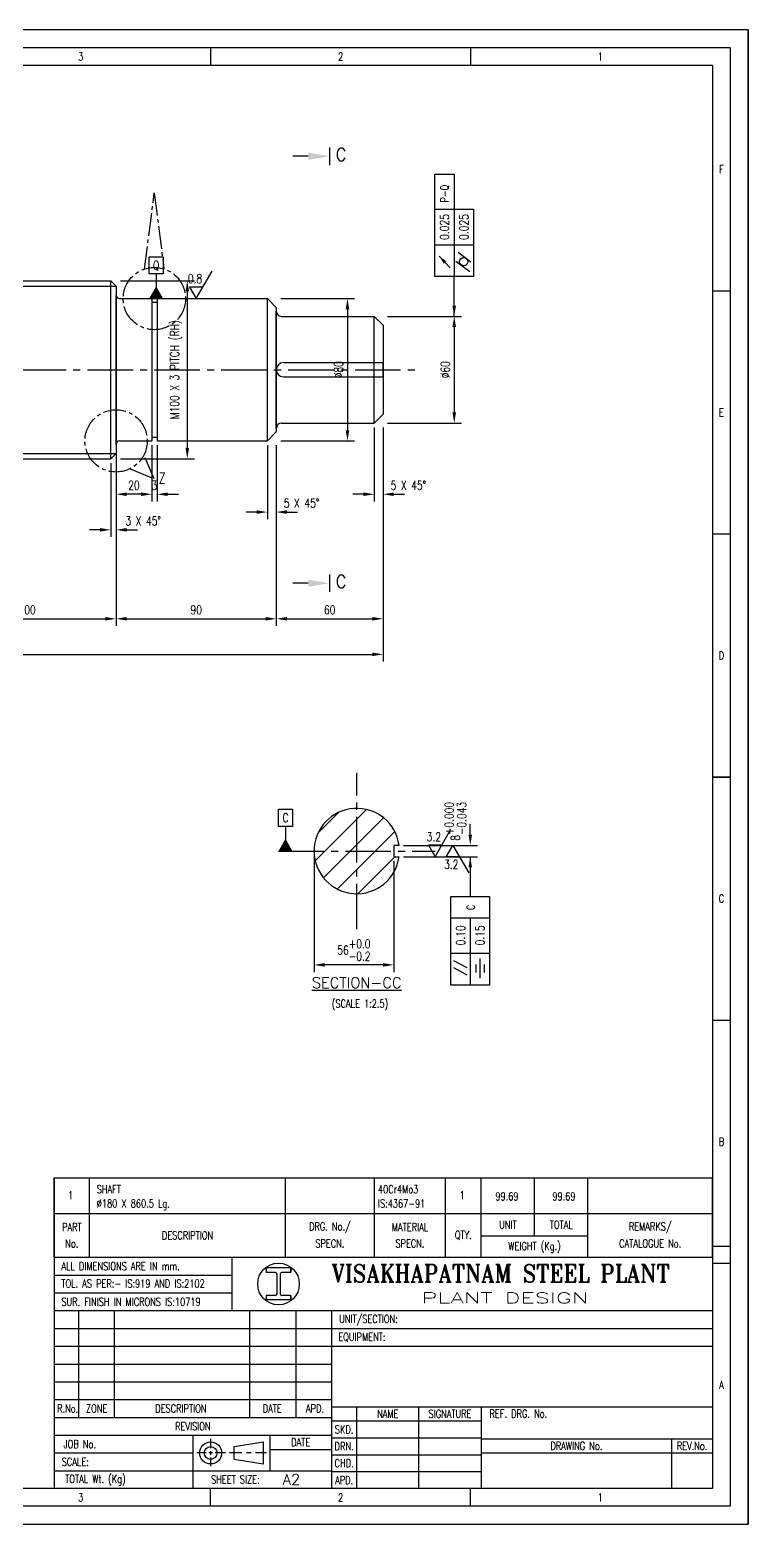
# Model space of a CAD drawing. Extents: x -2528 to 6089, y -2362 to 1067.
# Drawn here: x 5887.5 to 6089.3, y 490.2 to 910.2 of the extents above; entities that cross this region are included whole.
import ezdxf
from ezdxf.enums import TextEntityAlignment as Align

# ---------------------------------------------------------------- set-up
doc = ezdxf.new("R2010")
doc.units = 0
doc.header["$LTSCALE"] = 16
doc.header["$MEASUREMENT"] = 0
doc.linetypes.add('C2', pattern=[1.175, 0.8, -0.125, 0.125, -0.125])
doc.linetypes.add('C8', pattern=[0.39, 0.3, -0.03, 0.03, -0.03])
doc.layers.get('0').update_dxf_attribs({"linetype": 'CONTINUOUS'})
doc.layers.get('DEFPOINTS').update_dxf_attribs({"linetype": 'CONTINUOUS'})
doc.layers.add('DIM', color=2, linetype='CONTINUOUS')
doc.layers.add('TEXT', color=4, linetype='CONTINUOUS')
doc.styles.add('ROMANS', font='ROMANS.shx', dxfattribs={"width": 0.75, "height": 2.5})
doc.styles.add('ROMANT', font='ROMANT.shx', dxfattribs={"width": 0.75, "height": 2.75})
doc.dimstyles.get("Standard").update_dxf_attribs({"dimtxt": 0.18, "dimasz": 3, "dimexe": 2, "dimexo": 1.25, "dimgap": 1.25, "dimtad": 1, "dimzin": 0, "dimdsep": 46, "dimtxsty": 'ROMANS', "dimcen": 0, "dimclrd": 2, "dimclre": 2, "dimclrt": 2, "dimadec": 0, "dimazin": 0, "dimtfac": 1, "dimtix": 1, "dimtofl": 0, "dimtmove": 0, "dimatfit": 1, "dimfxl": 0, "dimtvp": 1, "dimtolj": 1, "dimtzin": 0, "dimarcsym": 0})

# ---------------------------------------------------------------- blocks, each defined once
blk = doc.blocks.new('*D109')
at = {"color": 2, "lineweight": -2, "transparency": 16777216}
for p, q in [((5910.21, 788.44), (5910.21, 767.69)), ((5911.71, 788.44), (5911.71, 767.69)), ((5907.21, 769.69), (5904.21, 769.69)), ((5914.71, 769.69), (5917.71, 769.69))]:
    blk.add_line(p, q, dxfattribs=at)
at = {"color": 2, "transparency": 16777216}
for points in [[(5907.21, 770.19), (5907.21, 769.19), (5910.21, 769.69)], [(5914.71, 770.19), (5914.71, 769.19), (5911.71, 769.69)]]:
    blk.add_solid(points, dxfattribs=at)
at = {"layer": 'DEFPOINTS', "color": 0, "transparency": 16777216}
for p in [(5910.21, 789.69), (5911.71, 789.69), (5911.71, 769.69)]:
    blk.add_point(p, dxfattribs=at)
at = {"color": 3, "transparency": 16777216, "insert": (5910.96, 772.19), "char_height": 2.5, "attachment_point": 5, "style": 'ROMANS'}
blk.add_mtext('\\A1;             3 X 45%%d', dxfattribs=at)
blk = doc.blocks.new('*D111')
at = {"color": 2, "lineweight": -2, "transparency": 16777216}
for p, q in [((5911.71, 788.44), (5911.71, 742.69)), ((5861.71, 773.44), (5861.71, 742.69)), ((5864.71, 744.69), (5908.71, 744.69))]:
    blk.add_line(p, q, dxfattribs=at)
at = {"color": 2, "transparency": 16777216}
for points in [[(5864.71, 745.19), (5864.71, 744.19), (5861.71, 744.69)], [(5908.71, 745.19), (5908.71, 744.19), (5911.71, 744.69)]]:
    blk.add_solid(points, dxfattribs=at)
at = {"layer": 'DEFPOINTS', "color": 0, "transparency": 16777216}
for p in [(5911.71, 789.69), (5861.71, 774.69), (5911.71, 744.69)]:
    blk.add_point(p, dxfattribs=at)
at = {"color": 3, "transparency": 16777216, "insert": (5886.71, 747.19), "char_height": 2.5, "attachment_point": 5, "style": 'ROMANS'}
blk.add_mtext('\\A1;100', dxfattribs=at)
blk = doc.blocks.new('*D112')
at = {"color": 2, "lineweight": -2, "transparency": 16777216}
for p, q in [((5912.96, 839.69), (5933.71, 839.69)), ((5931.71, 836.69), (5931.71, 792.69)), ((5912.96, 789.69), (5933.71, 789.69))]:
    blk.add_line(p, q, dxfattribs=at)
at = {"color": 2, "transparency": 16777216}
for points in [[(5931.21, 836.69), (5932.21, 836.69), (5931.71, 839.69)], [(5931.21, 792.69), (5932.21, 792.69), (5931.71, 789.69)]]:
    blk.add_solid(points, dxfattribs=at)
at = {"layer": 'DEFPOINTS', "color": 0, "transparency": 16777216}
for p in [(5911.71, 839.69), (5911.71, 789.69), (5931.71, 789.69)]:
    blk.add_point(p, dxfattribs=at)
at = {"color": 3, "transparency": 16777216, "insert": (5928.55, 814.69), "char_height": 2.5, "attachment_point": 5, "rotation": 89.9998, "style": 'ROMANS'}
blk.add_mtext('\\A1;M100 X 3 PITCH (RH)', dxfattribs=at)
blk = doc.blocks.new('DETAILZ')
at = {"color": 2, "linetype": 'C2'}
for p, q in [((21.31, -21.38), (15.57, -7.99)), ((7.84, -15.65), (21.31, -21.38))]:
    blk.add_line(p, q, dxfattribs=at)
blk.add_circle((0, 0), 17.5, dxfattribs=at)
blk = doc.blocks.new('8delA')
at = {"color": 2}
for p, q in [((0, 0), (4.45, 7.71)), ((-1.87, 3.25), (0, 0)), ((1.87, 3.25), (-1.87, 3.25))]:
    blk.add_line(p, q, dxfattribs=at)
at = {"color": 3, "style": 'ROMANS', "width": 0.75}
blk.add_text('0.8', height=2.5, dxfattribs=at).set_placement((-2.34, 4.35))
blk = doc.blocks.new('DATUMQ')
h = blk.add_hatch(color=2)
h.dxf.hatch_style = 1
h.paths.add_polyline_path([(-1.8, 0), (1.8, 0), (0, 3.12)])
at = {"color": 2}
for p, q in [((-1.98, 11.78), (1.98, 11.78)), ((-1.98, 6.93), (-1.98, 11.78)), ((1.98, 11.78), (1.98, 6.93)), ((1.98, 6.93), (-1.98, 6.93)), ((0, 6.93), (0, 3.12)), ((0, 3.12), (-1.8, 0)), ((-1.8, 0), (1.8, 0)), ((1.8, 0), (0, 3.12))]:
    blk.add_line(p, q, dxfattribs=at)
at = {"color": 3, "style": 'ROMANS', "width": 0.75}
blk.add_text('Q', height=2.5, dxfattribs=at).set_placement((0, 9.35), align=Align.MIDDLE_CENTER)
blk = doc.blocks.new('*D113')
at = {"color": 2, "lineweight": -2, "transparency": 16777216}
for p, q in [((5954.21, 793.44), (5954.21, 772.69)), ((5956.71, 793.44), (5956.71, 772.69)), ((5951.21, 774.69), (5948.21, 774.69)), ((5959.71, 774.69), (5962.71, 774.69))]:
    blk.add_line(p, q, dxfattribs=at)
at = {"color": 2, "transparency": 16777216}
for points in [[(5951.21, 775.19), (5951.21, 774.19), (5954.21, 774.69)], [(5959.71, 775.19), (5959.71, 774.19), (5956.71, 774.69)]]:
    blk.add_solid(points, dxfattribs=at)
at = {"layer": 'DEFPOINTS', "color": 0, "transparency": 16777216}
for p in [(5954.21, 794.69), (5956.71, 794.69), (5956.71, 774.69)]:
    blk.add_point(p, dxfattribs=at)
at = {"color": 3, "transparency": 16777216, "insert": (5955.46, 777.19), "char_height": 2.5, "attachment_point": 5, "style": 'ROMANS'}
blk.add_mtext('\\A1;             5 X 45%%d', dxfattribs=at)
blk = doc.blocks.new('Groovedetailcircle')
at = {"color": 2, "linetype": 'C2'}
for p, q in [((-5.52, 16.61), (-0.05, 59.37)), ((-0.05, 59.37), (5.37, 16.66))]:
    blk.add_line(p, q, dxfattribs=at)
blk.add_circle((0, 0), 17.5, dxfattribs=at)
blk = doc.blocks.new('*D114')
at = {"color": 2, "lineweight": -2, "transparency": 16777216}
for p, q in [((5921.71, 793.44), (5921.71, 777.69)), ((5923.21, 793.44), (5923.21, 777.69)), ((5918.71, 779.69), (5915.71, 779.69)), ((5926.21, 779.69), (5929.21, 779.69))]:
    blk.add_line(p, q, dxfattribs=at)
at = {"color": 2, "transparency": 16777216}
for points in [[(5918.71, 780.19), (5918.71, 779.19), (5921.71, 779.69)], [(5926.21, 780.19), (5926.21, 779.19), (5923.21, 779.69)]]:
    blk.add_solid(points, dxfattribs=at)
at = {"layer": 'DEFPOINTS', "color": 0, "transparency": 16777216}
for p in [(5921.71, 794.69), (5923.21, 794.69), (5923.21, 779.69)]:
    blk.add_point(p, dxfattribs=at)
at = {"color": 3, "transparency": 16777216, "insert": (5922.46, 782.19), "char_height": 2.5, "attachment_point": 5, "style": 'ROMANS'}
blk.add_mtext('\\A1;3', dxfattribs=at)
blk = doc.blocks.new('*D115')
at = {"color": 2, "lineweight": -2, "transparency": 16777216}
for p, q in [((5911.71, 793.44), (5911.71, 777.69)), ((5921.71, 793.44), (5921.71, 777.69)), ((5918.71, 779.69), (5914.71, 779.69))]:
    blk.add_line(p, q, dxfattribs=at)
at = {"color": 2, "transparency": 16777216}
for points in [[(5914.71, 780.19), (5914.71, 779.19), (5911.71, 779.69)], [(5918.71, 780.19), (5918.71, 779.19), (5921.71, 779.69)]]:
    blk.add_solid(points, dxfattribs=at)
at = {"layer": 'DEFPOINTS', "color": 0, "transparency": 16777216}
for p in [(5911.71, 794.69), (5921.71, 794.69), (5911.71, 779.69)]:
    blk.add_point(p, dxfattribs=at)
at = {"color": 3, "transparency": 16777216, "insert": (5916.71, 782.19), "char_height": 2.5, "attachment_point": 5, "style": 'ROMANS'}
blk.add_mtext('\\A1;20', dxfattribs=at)
blk = doc.blocks.new('*D116')
at = {"color": 2, "lineweight": -2, "transparency": 16777216}
for p, q in [((5956.71, 793.44), (5956.71, 742.69)), ((5911.71, 788.44), (5911.71, 742.69)), ((5914.71, 744.69), (5953.71, 744.69))]:
    blk.add_line(p, q, dxfattribs=at)
at = {"color": 2, "transparency": 16777216}
for points in [[(5914.71, 745.19), (5914.71, 744.19), (5911.71, 744.69)], [(5953.71, 745.19), (5953.71, 744.19), (5956.71, 744.69)]]:
    blk.add_solid(points, dxfattribs=at)
at = {"layer": 'DEFPOINTS', "color": 0, "transparency": 16777216}
for p in [(5956.71, 794.69), (5911.71, 789.69), (5956.71, 744.69)]:
    blk.add_point(p, dxfattribs=at)
at = {"color": 3, "transparency": 16777216, "insert": (5934.21, 747.19), "char_height": 2.5, "attachment_point": 5, "style": 'ROMANS'}
blk.add_mtext('\\A1;90', dxfattribs=at)
blk = doc.blocks.new('*D117')
at = {"color": 2, "lineweight": -2, "transparency": 16777216}
for p, q in [((5957.96, 834.69), (5978.71, 834.69)), ((5976.71, 831.69), (5976.71, 797.69)), ((5957.96, 794.69), (5978.71, 794.69))]:
    blk.add_line(p, q, dxfattribs=at)
at = {"color": 2, "transparency": 16777216}
for points in [[(5976.21, 831.69), (5977.21, 831.69), (5976.71, 834.69)], [(5976.21, 797.69), (5977.21, 797.69), (5976.71, 794.69)]]:
    blk.add_solid(points, dxfattribs=at)
at = {"layer": 'DEFPOINTS', "color": 0, "transparency": 16777216}
for p in [(5956.71, 834.69), (5956.71, 794.69), (5976.71, 794.69)]:
    blk.add_point(p, dxfattribs=at)
at = {"color": 3, "transparency": 16777216, "insert": (5974.21, 814.69), "char_height": 2.5, "attachment_point": 5, "rotation": 89.9998, "style": 'ROMANS'}
blk.add_mtext('\\A1;%%c80', dxfattribs=at)
blk = doc.blocks.new('*D118')
at = {"color": 2, "lineweight": -2, "transparency": 16777216}
for p, q in [((5984.21, 798.44), (5984.21, 777.69)), ((5986.71, 798.44), (5986.71, 777.69)), ((5981.21, 779.69), (5978.21, 779.69)), ((5989.71, 779.69), (5992.71, 779.69))]:
    blk.add_line(p, q, dxfattribs=at)
at = {"color": 2, "transparency": 16777216}
for points in [[(5981.21, 780.19), (5981.21, 779.19), (5984.21, 779.69)], [(5989.71, 780.19), (5989.71, 779.19), (5986.71, 779.69)]]:
    blk.add_solid(points, dxfattribs=at)
at = {"layer": 'DEFPOINTS', "color": 0, "transparency": 16777216}
for p in [(5984.21, 799.69), (5986.71, 799.69), (5986.71, 779.69)]:
    blk.add_point(p, dxfattribs=at)
at = {"color": 3, "transparency": 16777216, "insert": (5985.46, 782.19), "char_height": 2.5, "attachment_point": 5, "style": 'ROMANS'}
blk.add_mtext('\\A1;             5 X 45%%d', dxfattribs=at)
blk = doc.blocks.new('SAR_R_C')
at = {"layer": 'DIM', "color": 7}
blk.add_line((-6, 0), (-10.34, 0), dxfattribs=at)
blk.add_solid([(-6, -1), (-6, 1), (0, 0)], dxfattribs=at)
at = {"layer": 'TEXT', "color": 7}
blk.add_line((0, 2.47), (0, -2.47), dxfattribs=at)
at = {"layer": 'TEXT', "color": 7, "style": 'ROMANT'}
blk.add_text('C', height=3.5, dxfattribs=at).set_placement((3.22, -1.26), align=Align.CENTER)
blk = doc.blocks.new('keydia_geotol')
at = {"color": 2}
for p, q in [((0, 39.94), (0, 11.16)), ((-5.43, 30.1), (5.43, 30.1)), ((-5.43, 20.13), (0, 20.13)), ((0, 20.13), (5.43, 20.13)), ((0, 0), (0, 11.16))]:
    blk.add_line(p, q, dxfattribs=at)
at = {"color": 3}
for p, q in [((-4.23, 16.89), (-1.13, 13.65)), ((1.07, 18.07), (4.66, 15.33)), ((0.47, 15.55), (4.37, 12.58))]:
    blk.add_line(p, q, dxfattribs=at)
at = {"color": 2}
blk.add_lwpolyline([(5.43, 30.1), (5.43, 11.16), (-5.43, 11.16), (-5.43, 39.94), (0, 39.94)], dxfattribs=at)
at = {"color": 3}
blk.add_circle((2.67, 15.37), 1.18, dxfattribs=at)
blk.add_solid([(-2.23, 15.52), (-2.95, 14.83), (-4.23, 16.89)], dxfattribs=at)
at = {"color": 2}
blk.add_solid([(-0.5, 3), (0.5, 3), (0, 0)], dxfattribs=at)
at = {"color": 3, "style": 'ROMANS', "width": 0.75}
for p in [(-2.72, 25.12), (2.72, 25.12)]:
    blk.add_text('0.025', height=2.5, rotation=90, dxfattribs=at).set_placement(p, align=Align.MIDDLE_CENTER)
blk = doc.blocks.new('*D119')
at = {"color": 2, "lineweight": -2, "transparency": 16777216}
for p, q in [((6011.21, 684), (6011.21, 687)), ((5992.46, 681), (6013.21, 681)), ((5992.46, 677.8), (6013.21, 677.8)), ((6011.21, 674.8), (6011.21, 671.8))]:
    blk.add_line(p, q, dxfattribs=at)
at = {"color": 2, "transparency": 16777216}
for points in [[(6010.71, 684), (6011.71, 684), (6011.21, 681)], [(6010.71, 674.8), (6011.71, 674.8), (6011.21, 677.8)]]:
    blk.add_solid(points, dxfattribs=at)
at = {"layer": 'DEFPOINTS', "color": 0, "transparency": 16777216}
for p in [(5991.21, 681), (5991.21, 677.8), (6011.21, 677.8)]:
    blk.add_point(p, dxfattribs=at)
at = {"color": 3, "transparency": 16777216, "insert": (6007.04, 679.4), "char_height": 2.5, "attachment_point": 5, "rotation": 89.9998, "style": 'ROMANS'}
blk.add_mtext('\\A1;             8\\S+0.000^ -0.043;', dxfattribs=at)
blk = doc.blocks.new('*D120')
at = {"color": 2, "lineweight": -2, "transparency": 16777216}
for p, q in [((5967.32, 678.15), (5967.32, 645.4)), ((5989.72, 676.55), (5989.72, 645.4)), ((5986.72, 647.4), (5970.32, 647.4))]:
    blk.add_line(p, q, dxfattribs=at)
at = {"color": 2, "transparency": 16777216}
for points in [[(5970.32, 647.9), (5970.32, 646.9), (5967.32, 647.4)], [(5986.72, 647.9), (5986.72, 646.9), (5989.72, 647.4)]]:
    blk.add_solid(points, dxfattribs=at)
at = {"layer": 'DEFPOINTS', "color": 0, "transparency": 16777216}
for p in [(5967.32, 679.4), (5989.72, 677.8), (5967.32, 647.4)]:
    blk.add_point(p, dxfattribs=at)
at = {"color": 3, "transparency": 16777216, "insert": (5978.52, 651.57), "char_height": 2.5, "attachment_point": 5, "style": 'ROMANS'}
blk.add_mtext('\\A1;56\\S+0.0^ -0.2;', dxfattribs=at)
blk = doc.blocks.new('32delB')
at = {"color": 2}
for p, q in [((-1.87, -3.25), (0, 0)), ((0, 0), (4.45, -7.71)), ((1.87, -3.25), (-1.87, -3.25))]:
    blk.add_line(p, q, dxfattribs=at)
at = {"color": 3, "style": 'ROMANS', "width": 0.75}
blk.add_text('3.2', height=2.5, dxfattribs=at).set_placement((-2.45, -6.59))
blk = doc.blocks.new('32delA')
at = {"color": 2}
for p, q in [((0, 0), (4.45, 7.71)), ((-1.87, 3.25), (0, 0)), ((1.87, 3.25), (-1.87, 3.25))]:
    blk.add_line(p, q, dxfattribs=at)
at = {"color": 3, "style": 'ROMANS', "width": 0.75}
blk.add_text('3.2', height=2.5, dxfattribs=at).set_placement((-2.34, 4.35))
blk = doc.blocks.new('SEC_C')
at = {"layer": 'DIM', "color": 7, "style": 'ROMANT'}
blk.add_text('%%USECTION-CC', height=3, dxfattribs=at).set_placement((0, 0), align=Align.MIDDLE)
blk = doc.blocks.new('DATUMC')
h = blk.add_hatch(color=2)
h.dxf.hatch_style = 1
h.paths.add_polyline_path([(-1.8, 0), (1.8, 0), (0, 3.12)])
at = {"color": 2}
for p, q in [((-1.98, 11.78), (1.98, 11.78)), ((-1.98, 6.93), (-1.98, 11.78)), ((1.98, 11.78), (1.98, 6.93)), ((1.98, 6.93), (-1.98, 6.93)), ((0, 6.93), (0, 3.12)), ((0, 3.12), (-1.8, 0)), ((-1.8, 0), (1.8, 0)), ((1.8, 0), (0, 3.12))]:
    blk.add_line(p, q, dxfattribs=at)
at = {"color": 3, "style": 'ROMANS', "width": 0.75}
blk.add_text('C', height=2.5, dxfattribs=at).set_placement((0, 9.35), align=Align.MIDDLE_CENTER)
blk = doc.blocks.new('keyway_geotol')
at = {"color": 2}
for p, q in [((0, 0), (0, -11.16)), ((-5.43, -17.13), (5.43, -17.13)), ((0, -17.13), (0, -36.06)), ((-5.43, -27.09), (0, -27.09)), ((0, -27.09), (5.43, -27.09))]:
    blk.add_line(p, q, dxfattribs=at)
at = {"color": 3}
for p, q in [((-4.67, -29.14), (-0.94, -31.12)), ((2.72, -28.59), (2.72, -34.11)), ((-4.67, -31.17), (-0.94, -33.15)), ((1.52, -30.27), (1.52, -32.57)), ((3.91, -30.27), (3.91, -32.57))]:
    blk.add_line(p, q, dxfattribs=at)
at = {"color": 2}
blk.add_lwpolyline([(-5.43, -11.16), (5.43, -11.16), (5.43, -36.06), (-5.43, -36.06)], close=True, dxfattribs=at)
blk.add_solid([(-0.5, -3), (0.5, -3), (0, 0)], dxfattribs=at)
at = {"color": 3, "style": 'ROMANS', "width": 0.75}
for s, p in [('0.10', (-2.72, -22.11)), ('0.15', (2.72, -22.11))]:
    blk.add_text(s, height=2.5, rotation=90, dxfattribs=at).set_placement(p, align=Align.MIDDLE_CENTER)
blk = doc.blocks.new('*D121')
at = {"color": 2, "lineweight": -2, "transparency": 16777216}
for p, q in [((5986.71, 798.44), (5986.71, 742.69)), ((5956.71, 793.44), (5956.71, 742.69)), ((5959.71, 744.69), (5983.71, 744.69))]:
    blk.add_line(p, q, dxfattribs=at)
at = {"color": 2, "transparency": 16777216}
for points in [[(5959.71, 745.19), (5959.71, 744.19), (5956.71, 744.69)], [(5983.71, 745.19), (5983.71, 744.19), (5986.71, 744.69)]]:
    blk.add_solid(points, dxfattribs=at)
at = {"layer": 'DEFPOINTS', "color": 0, "transparency": 16777216}
for p in [(5986.71, 799.69), (5956.71, 794.69), (5986.71, 744.69)]:
    blk.add_point(p, dxfattribs=at)
at = {"color": 3, "transparency": 16777216, "insert": (5971.71, 747.19), "char_height": 2.5, "attachment_point": 5, "style": 'ROMANS'}
blk.add_mtext('\\A1;60', dxfattribs=at)
blk = doc.blocks.new('*D122')
at = {"color": 2, "lineweight": -2, "transparency": 16777216}
for p, q in [((5987.96, 829.69), (6008.71, 829.69)), ((6006.71, 826.69), (6006.71, 802.69)), ((5987.96, 799.69), (6008.71, 799.69))]:
    blk.add_line(p, q, dxfattribs=at)
at = {"color": 2, "transparency": 16777216}
for points in [[(6006.21, 826.69), (6007.21, 826.69), (6006.71, 829.69)], [(6006.21, 802.69), (6007.21, 802.69), (6006.71, 799.69)]]:
    blk.add_solid(points, dxfattribs=at)
at = {"layer": 'DEFPOINTS', "color": 0, "transparency": 16777216}
for p in [(5986.71, 829.69), (5986.71, 799.69), (6006.71, 799.69)]:
    blk.add_point(p, dxfattribs=at)
at = {"color": 3, "transparency": 16777216, "insert": (6004.21, 814.69), "char_height": 2.5, "attachment_point": 5, "rotation": 89.9998, "style": 'ROMANS'}
blk.add_mtext('\\A1;%%c60', dxfattribs=at)
blk = doc.blocks.new('*D123')
at = {"color": 2, "lineweight": -2, "transparency": 16777216}
for p, q in [((5986.71, 798.44), (5986.71, 732.69)), ((5556.46, 785.94), (5556.46, 732.69)), ((5559.46, 734.69), (5983.71, 734.69))]:
    blk.add_line(p, q, dxfattribs=at)
at = {"color": 2, "transparency": 16777216}
for points in [[(5559.46, 735.19), (5559.46, 734.19), (5556.46, 734.69)], [(5983.71, 735.19), (5983.71, 734.19), (5986.71, 734.69)]]:
    blk.add_solid(points, dxfattribs=at)
at = {"layer": 'DEFPOINTS', "color": 0, "transparency": 16777216}
for p in [(5986.71, 799.69), (5556.46, 787.19), (5986.71, 734.69)]:
    blk.add_point(p, dxfattribs=at)
at = {"color": 3, "transparency": 16777216, "insert": (5771.58, 737.19), "char_height": 2.5, "attachment_point": 5, "style": 'ROMANS'}
blk.add_mtext('\\A1;860.5', dxfattribs=at)
blk = doc.blocks.new('bombox')
at = {"color": 2}
blk.add_line((0, 22.32), (185, 22.32), dxfattribs=at)
at = {"color": 0}
for p, q in [((0, 12.32), (0, 22.32)), ((10, 12.32), (10, 22.32)), ((65, 12.32), (65, 22.32)), ((90, 12.32), (90, 22.32)), ((110, 12.32), (110, 22.32)), ((120, 12.32), (120, 22.32)), ((135, 12.32), (135, 22.32)), ((150, 12.32), (150, 22.32)), ((185, 12.32), (185, 22.32)), ((0, 0), (0, 12.32)), ((185, 0), (185, 12.32))]:
    blk.add_line(p, q, dxfattribs=at)
for p, q in [((0, 12.32), (185, 12.32)), ((10, 0), (10, 12.32)), ((65, 0), (65, 12.32)), ((90, 0), (90, 12.32)), ((110, 0), (110, 12.32)), ((120, 0), (120, 12.32)), ((150, 0), (150, 12.32)), ((120, 6), (150, 6))]:
    blk.add_line(p, q)
at = {"color": 7}
blk.add_line((135, 6), (135, 12.32), dxfattribs=at)
at = {"color": 7, "linetype": 'Continuous'}
blk.add_line((0, 0), (185, 0), dxfattribs=at)
at = {"style": 'ROMANS', "width": 0.75}
for s, p in [('PART', (5, 8.5)), ('DRG. No./', (77.5, 8.5)), ('MATERIAL', (100, 8.5)), ('UNIT', (127.5, 9.16)), ('TOTAL', (142.5, 9.16)), ('REMARKS/', (167.5, 8.5)), ('No.', (5, 3.9)), ('DESCRIPTION', (37.5, 6.16)), ('SPECN.', (77.5, 3.9)), ('SPECN.', (100, 3.9)), ('QTY.', (115, 6.16)), ('WEIGHT (Kg.)', (135, 3)), ('CATALOGUE No.', (167.5, 3.9))]:
    blk.add_text(s, height=2.25, dxfattribs=at).set_placement(p, align=Align.MIDDLE)
at = {"layer": 'DIM', "color": 3, "style": 'ROMANS', "width": 0.75}
for p in [(4.66, 17.44), (114.66, 17.44)]:
    blk.add_text('1', height=2.25, dxfattribs=at).set_placement(p, align=Align.MIDDLE)

msp = doc.modelspace()

# ---------------------------------------------------------------- hatches: boundary and pattern name
h = msp.add_hatch()
h.set_pattern_fill('ANSI31', color=2, scale=40, style=0)
h.set_pattern_definition([(45, (4869.0676, 9.402), (-3.535534, 3.535534), [])])
edge = h.paths.add_edge_path()
edge.add_line((5991.2104715, 681.0019327), (5989.7176165, 681.0019327))
edge.add_line((5989.7176165, 681.0019327), (5989.7176165, 677.8019327))
edge.add_line((5989.7176165, 677.8019327), (5991.2104715, 677.8019327))
edge.add_arc((5979.3176165, 679.4019327), 12, 7.662255661, 352.337744339, ccw=False)

# ---------------------------------------------------------------- linework, layer by layer
for p, q in [((6084.271751, 905.2139928), (5500.271751, 905.2139928)), ((6084.271751, 905.2139928), (6084.271751, 495.2139928)), ((6079.271751, 900.2139928), (5505.271751, 900.2139928)), ((6079.271751, 900.2139928), (6079.271751, 500.2139928)), ((5894.271751, 587.538187), (5894.271751, 500.2139928)), ((5904.271751, 565.2139928), (5904.271751, 587.538187)), ((5959.271751, 565.2139928), (5959.271751, 587.538187)), ((5984.271751, 565.2139928), (5984.271751, 587.538187)), ((6004.271751, 565.2139928), (6004.271751, 587.538187)), ((6014.271751, 565.2139928), (6014.271751, 587.538187)), ((6029.271751, 571.2139928), (6029.271751, 587.538187)), ((6044.271751, 565.2139928), (6044.271751, 587.538187)), ((5894.271751, 577.538187), (6079.271751, 577.538187)), ((6014.271751, 571.2139928), (6044.271751, 571.2139928)), ((5944.271751, 550.2139928), (5944.271751, 565.2139928)), ((5901.271751, 520.2139928), (5901.271751, 550.2139928)), ((5911.271751, 520.2139928), (5911.271751, 550.2139928)), ((5949.271751, 520.2139928), (5949.271751, 550.2139928)), ((5962.271751, 520.2139928), (5962.271751, 550.2139928)), ((5979.271751, 523.2139928), (5979.271751, 500.2139928)), ((5996.771751, 500.2139928), (5996.771751, 523.2139928)), ((6014.271751, 523.2139928), (6014.271751, 500.2139928)), ((5894.271751, 520.2139928), (5972.271751, 520.2139928)), ((5972.271751, 519.2139928), (6014.271751, 519.2139928)), ((5894.271751, 515.2139928), (5972.271751, 515.2139928)), ((5944.9087346, 512.0170357), (5952.9912217, 513.3477126)), ((5952.9912217, 513.3477126), (5952.9912217, 507.0802731)), ((5954.9012217, 515.2139928), (5954.9012217, 505.2139928)), ((5972.271751, 514.4639928), (5979.271751, 514.4639928)), ((6067.771751, 514.2139928), (6067.771751, 500.2139928)), ((5944.9087346, 508.4508218), (5944.9087346, 512.0170357)), ((5944.9087346, 508.4508218), (5952.9912217, 507.1201449)), ((5972.271751, 509.7139928), (5979.271751, 509.7139928)), ((5972.271751, 504.9639928), (5979.271751, 504.9639928)), ((6079.271751, 500.2139928), (5505.271751, 500.2139928)), ((6084.271751, 495.2139928), (5500.271751, 495.2139928))]:
    msp.add_line(p, q)
at = {"color": 2}
for p, q in [((5938.271751, 905.2139928), (5938.271751, 900.2139928)), ((6011.271751, 905.2139928), (6011.271751, 900.2139928)), ((5863.2066111, 838.1896131), (5911.7066111, 838.1896131)), ((6079.271751, 836.8539928), (6084.271751, 836.8539928)), ((5863.2066111, 791.1896131), (5911.7066111, 791.1896131)), ((6079.271751, 768.5339928), (6084.271751, 768.5339928)), ((6079.271751, 700.2039928), (6084.271751, 700.2039928)), ((6079.271751, 631.8739928), (6084.271751, 631.8739928)), ((6079.271751, 631.8739928), (6084.271751, 631.8739928)), ((5894.271751, 587.538187), (6079.271751, 587.538187)), ((6084.271751, 568.2139928), (6079.271751, 568.2139928)), ((6079.271751, 563.5439928), (6084.271751, 563.5439928)), ((5894.271751, 510.2139928), (5933.271751, 510.2139928)), ((5954.9012217, 511.2139928), (5972.271751, 511.2139928)), ((5938.271751, 495.2139928), (5938.271751, 500.2139928)), ((6011.271751, 495.2139928), (6011.271751, 500.2139928))]:
    msp.add_line(p, q, dxfattribs=at)
at = {"color": 0}
for p, q in [((5863.2066111, 839.6896131), (5910.2066111, 839.6896131)), ((5911.7066111, 838.1896131), (5910.2066111, 839.6896131)), ((5910.2066111, 789.6896131), (5910.2066111, 839.6896131)), ((5911.7066111, 838.1896131), (5911.7066111, 791.1896131)), ((5911.7066111, 793.6896131), (5911.7066111, 835.6896131)), ((5912.7066111, 834.6896131), (5921.7066111, 834.6896131)), ((5921.7066111, 834.6896131), (5921.7066111, 794.6896131)), ((5921.7066111, 833.6896131), (5923.2066111, 833.6896131)), ((5923.2066111, 834.6896131), (5954.2066111, 834.6896131)), ((5923.2066111, 834.6896131), (5923.2066111, 794.6896131)), ((5956.7066111, 832.1896131), (5954.2066111, 834.6896131)), ((5954.2066111, 794.6896131), (5954.2066111, 834.6896131)), ((5956.7066111, 832.1896131), (5956.7066111, 797.1896131)), ((5956.7066111, 798.1896131), (5956.7066111, 831.1896131)), ((5958.2066111, 829.6896131), (5958.2066111, 829.6896131)), ((5958.2066111, 829.6896131), (5984.2066111, 829.6896131)), ((5986.7066111, 827.1896131), (5984.2066111, 829.6896131)), ((5984.2066111, 799.6896131), (5984.2066111, 829.6896131)), ((5986.7066111, 827.1896131), (5986.7066111, 802.1896131)), ((5958.7066111, 816.6896131), (5984.7066111, 816.6896131)), ((5984.7066111, 816.6896131), (5986.7066111, 816.6896131)), ((5986.7066111, 812.6896131), (5986.7066111, 816.6896131)), ((5958.7066111, 812.6896131), (5984.7066111, 812.6896131)), ((5984.7066111, 812.6896131), (5986.7066111, 812.6896131)), ((5958.2066111, 799.6896131), (5958.2066111, 799.6896131)), ((5958.2066111, 799.6896131), (5984.2066111, 799.6896131)), ((5984.2066111, 799.6896131), (5986.7066111, 802.1896131)), ((5912.7066111, 794.6896131), (5921.7066111, 794.6896131)), ((5921.7066111, 795.6896131), (5923.2066111, 795.6896131)), ((5923.2066111, 794.6896131), (5954.2066111, 794.6896131)), ((5954.2066111, 794.6896131), (5956.7066111, 797.1896131)), ((5863.2066111, 789.6896131), (5910.2066111, 789.6896131)), ((5910.2066111, 789.6896131), (5911.7066111, 791.1896131))]:
    msp.add_line(p, q, dxfattribs=at)
at = {"color": 2, "linetype": 'C2'}
for p, q in [((5546.4566111, 814.6896131), (5996.7066111, 814.6896131)), ((5979.3176165, 657.4019327), (5979.3176165, 701.4019327)), ((5957.3176165, 679.4019327), (6001.3176165, 679.4019327))]:
    msp.add_line(p, q, dxfattribs=at)
at = {"color": 7, "linetype": 'Continuous'}
for p, q in [((5894.271751, 565.2139928), (6079.271751, 565.2139928)), ((5894.271751, 550.2139928), (6079.271751, 550.2139928)), ((5972.271751, 550.2139928), (5972.271751, 500.2139928)), ((5972.271751, 540.2139928), (6079.271751, 540.2139928)), ((5894.271751, 525.2139928), (5972.271751, 525.2139928)), ((5972.271751, 523.2139928), (6079.271751, 523.2139928)), ((5933.271751, 515.2139928), (5933.271751, 500.2139928)), ((6014.271751, 514.2139928), (6079.271751, 514.2139928)), ((6014.271751, 510.2139928), (6079.271751, 510.2139928)), ((5933.271751, 505.2139928), (5972.271751, 505.2139928))]:
    msp.add_line(p, q, dxfattribs=at)
at = {"color": 2, "linetype": 'Continuous'}
for p, q in [((5972.271751, 545.2139928), (6079.271751, 545.2139928)), ((5894.271751, 505.2139928), (5933.271751, 505.2139928))]:
    msp.add_line(p, q, dxfattribs=at)
at = {"color": 2, "linetype": 'C8'}
for p, q in [((5938.2619526, 514.1993458), (5938.2619526, 511.519165)), ((5937.036125, 510.2139928), (5934.3901511, 510.2139928)), ((5938.7752555, 510.2139928), (5937.7969943, 510.2139928)), ((5938.2619526, 510.704498), (5938.2619526, 509.7268968)), ((5938.2619526, 508.9665412), (5938.2619526, 506.48142)), ((5942.4709054, 510.2139928), (5939.5361234, 510.2139928)), ((5947.0361199, 510.2139928), (5943.5578618, 510.2139928)), ((5953.9076168, 510.2139928), (5950.8948148, 510.2139928))]:
    msp.add_line(p, q, dxfattribs=at)
at = {"color": 0}
msp.add_lwpolyline([(5991.2104715, 681.0019327), (5989.7176165, 681.0019327), (5989.7176165, 677.8019327), (5991.2104715, 677.8019327)], dxfattribs=at)
at = {"color": 7}
msp.add_circle((5957.3373187, 557.7139928), 5.85, dxfattribs=at)
for radius in [3.0841069, 1.8030429]:
    msp.add_circle((5938.2619526, 510.2139928), radius)
at = {"color": 0}
for centre, radius, start, end in [((5912.7066111, 835.6896131), 1, 180, 270), ((5958.2066111, 831.1896131), 1.5, 180, 270), ((5958.7066111, 814.6896131), 2, 90, 270), ((5958.2066111, 798.1896131), 1.5, 90, 180), ((5912.7066111, 793.6896131), 1, 90, 180), ((5979.3176165, 679.4019327), 12, 7.662255661, 352.337744339)]:
    msp.add_arc(centre, radius, start, end, dxfattribs=at)
at = {"layer": 'DIM', "color": 2}
for p, q in [((6089.271751, 910.2139928), (5495.271751, 910.2139928)), ((6089.271751, 490.2139928), (6089.271751, 910.2139928)), ((6089.271751, 910.2139928), (6089.271751, 490.2139928)), ((6084.271751, 700.2139928), (6079.271751, 700.2139928)), ((5894.271751, 560.2139928), (5944.271751, 560.2139928)), ((5894.271751, 555.2139928), (5944.271751, 555.2139928)), ((5894.271751, 545.2139928), (5972.271751, 545.2139928)), ((5894.271751, 540.2139928), (5972.271751, 540.2139928)), ((5894.271751, 535.2139928), (5972.271751, 535.2139928)), ((5894.271751, 530.2139928), (5972.271751, 530.2139928)), ((5979.271751, 514.4639928), (6014.271751, 514.4639928)), ((5979.271751, 509.7139928), (6014.271751, 509.7139928)), ((5979.271751, 504.9639928), (6014.271751, 504.9639928)), ((5495.271751, 490.2139928), (6089.271751, 490.2139928))]:
    msp.add_line(p, q, dxfattribs=at)
at = {"layer": 'DIM', "color": 2, "linetype": 'C8'}
msp.add_line((5949.6991632, 510.2139928), (5948.3404681, 510.2139928), dxfattribs=at)
at = {"layer": 'TEXT', "color": 7}
for p, q in [((5960.7720635, 562.2139928), (5953.902574, 562.2139928)), ((5953.902574, 562.2139928), (5953.902574, 560.9639928)), ((5956.3873187, 560.9639928), (5953.902574, 560.9639928)), ((5956.8373187, 560.6389928), (5956.8373187, 554.7889928)), ((5957.8373187, 560.6389928), (5957.8373187, 554.7889928)), ((5960.7720635, 560.9639928), (5958.2873187, 560.9639928)), ((5960.7720635, 562.2139928), (5960.7720635, 561.0889928)), ((5960.7720635, 560.9639928), (5960.7720635, 562.2139928)), ((5956.3873187, 554.4639928), (5953.902574, 554.4639928)), ((5953.902574, 554.4639928), (5953.902574, 553.2139928)), ((5960.7720635, 554.4639928), (5958.2873187, 554.4639928)), ((5960.7720635, 554.4639928), (5960.7720635, 553.2139928)), ((5960.7720635, 553.2139928), (5953.902574, 553.2139928)), ((5960.7720635, 553.2139928), (5960.7720635, 554.3389928))]:
    msp.add_line(p, q, dxfattribs=at)
for centre, start, end in [((5956.3873187, 560.5139928), 0, 90), ((5958.2873187, 560.5139928), 90, 180), ((5956.3873187, 554.9139928), 270, 0), ((5958.2873187, 554.9139928), 180, 270)]:
    msp.add_arc(centre, 0.45, start, end, dxfattribs=at)

# ---------------------------------------------------------------- block references
at = {"color": 0}
for name, p in [('SAR_R_C', (5971.7066111, 874.6896131)), ('keydia_geotol', (6006.7066111, 829.6896131)), ('DATUMQ', (5922.9566111, 834.6896131)), ('8delA', (5934.2066111, 834.6896131)), ('SAR_R_C', (5971.7066111, 754.6896131)), ('DATUMC', (5959.3176165, 679.4019327)), ('32delA', (6001.3176165, 677.8019327)), ('32delB', (6006.3176165, 681.0019327)), ('keyway_geotol', (6011.2104715, 677.8019327)), ('SEC_C', (5979.3176165, 642.4019327)), ('bombox', (5894.271751, 565.2139928))]:
    msp.add_blockref(name, p, dxfattribs=at)
at = {"color": 0, "xscale": 0.5, "yscale": 0.5, "zscale": 0.5}
for name, p in [('Groovedetailcircle', (5922.4566111, 834.6896131)), ('DETAILZ', (5911.7066111, 794.6896131))]:
    msp.add_blockref(name, p, dxfattribs=at)

# ---------------------------------------------------------------- texts
at = {"color": 2, "style": 'ROMANS', "width": 0.75}
for s, p in [('3', (5901.771751, 902.7139928)), ('2', (5974.771751, 902.7139928)), ('1', (6047.771751, 902.7139928)), ('F', (6081.771751, 871.0456428)), ('E', (6081.771751, 802.7123128)), ('D', (6081.771751, 734.3789828)), ('C', (6081.771751, 666.0456528)), ('B', (6081.771751, 597.7123228)), ('UNIT/SECTION:', (5982.6051248, 547.7139928)), ('EQUIPMENT:', (5980.7555569, 542.7139928)), ('A', (6081.771751, 529.3789928)), ('R.No.', (5898.0926059, 522.7139928)), ('ZONE', (5906.2396633, 522.7139928)), ('DESCRIPTION', (5929.902765, 522.7139928)), ('DATE', (5955.5712141, 522.7139928)), ('APD.', (5967.5926059, 522.7139928)), ('SKD.', (5975.771751, 516.8389928)), ('JOB No.', (5901.49244, 512.7139928)), ('DRN.', (5975.771751, 512.0889928)), ('SCALE:', (5900.233023, 507.7189997)), ('CHD.', (5975.771751, 507.3389928)), ('TOTAL Wt. (Kg)', (5905.9003972, 502.7490424)), ('SHEET SIZE:', (5945.2152527, 502.7490424)), ('APD.', (5975.771751, 502.5889928)), ('3', (5901.771751, 497.7139928)), ('2', (5974.771751, 497.7139928)), ('1', (6047.771751, 497.7139928))]:
    msp.add_text(s, height=2.25, dxfattribs=at).set_placement(p, align=Align.MIDDLE)
at = {"color": 3, "style": 'ROMANS', "width": 0.75}
for s, p in [('P-Q', (6005.1066111, 861.6896131)), ('C', (6012.4604715, 662.8019327))]:
    msp.add_text(s, height=2.25, rotation=90.000210459, dxfattribs=at).set_placement(p)
at = {"color": 7, "style": 'ROMANT', "width": 0.75}
msp.add_text('Z', height=3, dxfattribs=at).set_placement((5923.7066111, 782.6896131))
at = {"color": 3, "style": 'ROMANS', "width": 0.75}
for s, p in [('(SCALE 1:2.5)', (5972.3176165, 635.4019327)), ('SHAFT', (5906.271751, 583.2139928)), ('40Cr4Mo3', (5985.271751, 583.2139928)), ('%%c180 X 860.5 Lg.', (5906.271751, 579.2139928)), ('IS:4367-91', (5985.271751, 579.2139928)), ('99.69', (6018.271751, 581.2139928)), ('99.69', (6034.271751, 581.2139928))]:
    msp.add_text(s, height=2.25, dxfattribs=at).set_placement(p)
at = {"style": 'ROMANS', "width": 0.75}
for s, p in [('DRG. No./', (5971.771751, 573.716859)), ('UNIT', (6021.771751, 574.3760899)), ('TOTAL', (6036.771751, 574.3760899)), ('REMARKS/', (6061.771751, 573.716859)), ('PART', (5899.271751, 573.716859)), ('DESCRIPTION', (5931.771751, 571.3760899)), ('MATERIAL', (5994.271751, 573.716859)), ('QTY.', (6009.271751, 571.3760899)), ('No.', (5899.271751, 569.1093488)), ('SPECN.', (5971.771751, 569.1093488)), ('SPECN.', (5994.271751, 569.1093488)), ('WEIGHT (Kg.)', (6029.271751, 568.2139928)), ('CATALOGUE No.', (6061.771751, 569.1093488)), ('NAME', (5988.021751, 521.2139928)), ('SIGNATURE', (6005.521751, 521.2139928)), ('REF. DRG. No.', (6024.7275695, 521.2591606)), ('REVISION', (5933.271751, 517.7139928)), ('DATE', (5963.5864863, 513.2139928)), ('DRAWING No.', (6041.021751, 512.2139928)), ('REV.No.', (6073.521751, 512.2139928))]:
    msp.add_text(s, height=2.25, dxfattribs=at).set_placement(p, align=Align.MIDDLE)
at = {"color": 2, "linetype": 'Continuous', "style": 'ROMANS', "width": 0.75}
msp.add_text('ALL DIMENSIONS ARE IN mm.', height=2.25, dxfattribs=at).set_placement((5896.3396621, 561.594749))
at = {"color": 2, "style": 'ROMANS', "width": 0.75}
for s, p in [('TOL. AS PER:- IS:919 AND IS:2102', (5896.3396621, 556.6896288)), ('SUR. FINISH IN MICRONS IS:10719', (5896.3396621, 551.5735125))]:
    msp.add_text(s, height=2.25, dxfattribs=at).set_placement(p)
at = {"style": 'ROMANT', "width": 1.338677}
msp.add_text('PLANT DESIGN', height=3, dxfattribs=at).set_placement((5997.5520622, 552.2828439), (6044.4057744, 552.2828439), align=Align.FIT)
at = {"style": 'ROMANT'}
msp.add_text('A2', height=3, dxfattribs=at).set_placement((5958.5410295, 501.260333))
at = {"layer": 'TEXT', "color": 7, "style": 'ROMANT', "width": 0.776265}
msp.add_text('VISAKHAPATNAM STEEL PLANT', height=5, dxfattribs=at).set_placement((5972.249287, 558.1815046), (6067.249287, 558.1815046), align=Align.FIT)

# ---------------------------------------------------------------- dimensions: what is measured, and where the dimension line sits
at = {"color": 0}
for base, p1, p2, override, picture, middle in [((5931.7065192, 789.6895396), (5911.7066111, 839.6896131), (5911.7066111, 789.6896131), {"dimgap": 1.25, "dimlfac": 2, "dimzin": 8, "dimpost": 'M<> X 3 PITCH (RH)', "dimclrt": 3, "dimtol": 0, "dimlim": 0, "dimtp": 0, "dimtm": 0, "dimtdec": 0}, '*D112', (5928.5518492, 814.6895512)), ((5976.7065376, 794.6895396), (5956.7066111, 834.6896131), (5956.7066111, 794.6896131), {"dimgap": 1.25, "dimlfac": 2, "dimzin": 8, "dimpost": '%%c<>', "dimclrt": 3, "dimtol": 0, "dimlim": 0, "dimtp": 0, "dimtm": 0, "dimtdec": 0}, '*D117', (5974.2066111, 814.6895488)), ((6006.706556, 799.6895396), (5986.7066111, 829.6896131), (5986.7066111, 799.6896131), {"dimgap": 1.25, "dimlfac": 2, "dimzin": 8, "dimpost": '%%c<>', "dimclrt": 3, "dimtol": 0, "dimlim": 0, "dimtp": 0, "dimtm": 0, "dimtdec": 0}, '*D122', (6004.2066111, 814.6895488)), ((6011.2103621, 677.8018593), (5991.2104715, 681.0019327), (5991.2104715, 677.8019327), {"dimgap": 1.25, "dimlfac": 2.5, "dimzin": 8, "dimpost": '             <>', "dimclrt": 3, "dimtol": 1, "dimlim": 0, "dimtp": 0, "dimtm": 0.043, "dimtdec": 3}, '*D119', (6007.0437013, 679.4018746))]:
    dim = msp.add_linear_dim(base=base, p1=p1, p2=p2, angle=269.999789541, dimstyle='Standard', override=override, dxfattribs=at)
    dim.commit()
    dim.dimension.update_dxf_attribs({"geometry": picture, "text_midpoint": middle})
for base, p1, p2, override, picture, middle in [((5986.7066111, 734.6896131), (5556.4566111, 787.1896131), (5986.7066111, 799.6896131), {"dimgap": 1.25, "dimlfac": 2, "dimzin": 8, "dimpost": '<>', "dimclrt": 3, "dimtol": 0, "dimlim": 0, "dimtp": 0, "dimtm": 0, "dimtdec": 0}, '*D123', (5771.5816111, 737.1896131)), ((5986.7066111, 744.6896131), (5956.7066111, 794.6896131), (5986.7066111, 799.6896131), {"dimgap": 1.25, "dimlfac": 2, "dimzin": 8, "dimpost": '<>', "dimclrt": 3, "dimtol": 0, "dimlim": 0, "dimtp": 0, "dimtm": 0, "dimtdec": 0}, '*D121', (5971.7066111, 747.1896131)), ((5986.7066111, 779.6896131), (5984.2066111, 799.6896131), (5986.7066111, 799.6896131), {"dimgap": 1.25, "dimlfac": 2, "dimzin": 8, "dimpost": '             <> X 45%%d', "dimclrt": 3, "dimtol": 0, "dimlim": 0, "dimtp": 0, "dimtm": 0, "dimtdec": 0}, '*D118', (5985.4566111, 782.1896131)), ((5911.7066111, 779.6896131), (5921.7066111, 794.6896131), (5911.7066111, 794.6896131), {"dimgap": 1.25, "dimlfac": 2, "dimzin": 8, "dimpost": '<>', "dimclrt": 3, "dimtol": 0, "dimlim": 0, "dimtp": 0, "dimtm": 0, "dimtdec": 0}, '*D115', (5916.7066111, 782.1896131)), ((5956.7066111, 744.6896131), (5911.7066111, 789.6896131), (5956.7066111, 794.6896131), {"dimgap": 1.25, "dimlfac": 2, "dimzin": 8, "dimpost": '<>', "dimclrt": 3, "dimtol": 0, "dimlim": 0, "dimtp": 0, "dimtm": 0, "dimtdec": 0}, '*D116', (5934.2066111, 747.1896131)), ((5923.2066111, 779.6896131), (5921.7066111, 794.6896131), (5923.2066111, 794.6896131), {"dimgap": 1.25, "dimlfac": 2, "dimzin": 8, "dimpost": '<>', "dimclrt": 3, "dimtol": 0, "dimlim": 0, "dimtp": 0, "dimtm": 0, "dimtdec": 0}, '*D114', (5922.4566111, 782.1896131)), ((5956.7066111, 774.6896131), (5954.2066111, 794.6896131), (5956.7066111, 794.6896131), {"dimgap": 1.25, "dimlfac": 2, "dimzin": 8, "dimpost": '             <> X 45%%d', "dimclrt": 3, "dimtol": 0, "dimlim": 0, "dimtp": 0, "dimtm": 0, "dimtdec": 0}, '*D113', (5955.4566111, 777.1896131)), ((5911.7066111, 744.6896131), (5861.7066111, 774.6896131), (5911.7066111, 789.6896131), {"dimgap": 1.25, "dimlfac": 2, "dimzin": 8, "dimpost": '<>', "dimclrt": 3, "dimtol": 0, "dimlim": 0, "dimtp": 0, "dimtm": 0, "dimtdec": 0}, '*D111', (5886.7066111, 747.1896131)), ((5911.7066111, 769.6896131), (5910.2066111, 789.6896131), (5911.7066111, 789.6896131), {"dimgap": 1.25, "dimlfac": 2, "dimzin": 8, "dimpost": '             <> X 45%%d', "dimclrt": 3, "dimtol": 0, "dimlim": 0, "dimtp": 0, "dimtm": 0, "dimtdec": 0}, '*D109', (5910.9566111, 772.1896131)), ((5967.3176165, 647.4019327), (5989.7176165, 677.8019327), (5967.3176165, 679.4019327), {"dimgap": 1.25, "dimlfac": 2.5, "dimzin": 8, "dimpost": '<>', "dimclrt": 3, "dimtol": 1, "dimlim": 0, "dimtp": 0, "dimtm": 0.2, "dimtdec": 1}, '*D120', (5978.5176165, 651.5685994))]:
    dim = msp.add_linear_dim(base=base, p1=p1, p2=p2, dimstyle='Standard', override=override, dxfattribs=at)
    dim.commit()
    dim.dimension.update_dxf_attribs({"geometry": picture, "text_midpoint": middle})

doc.saveas('drawing.dxf')
